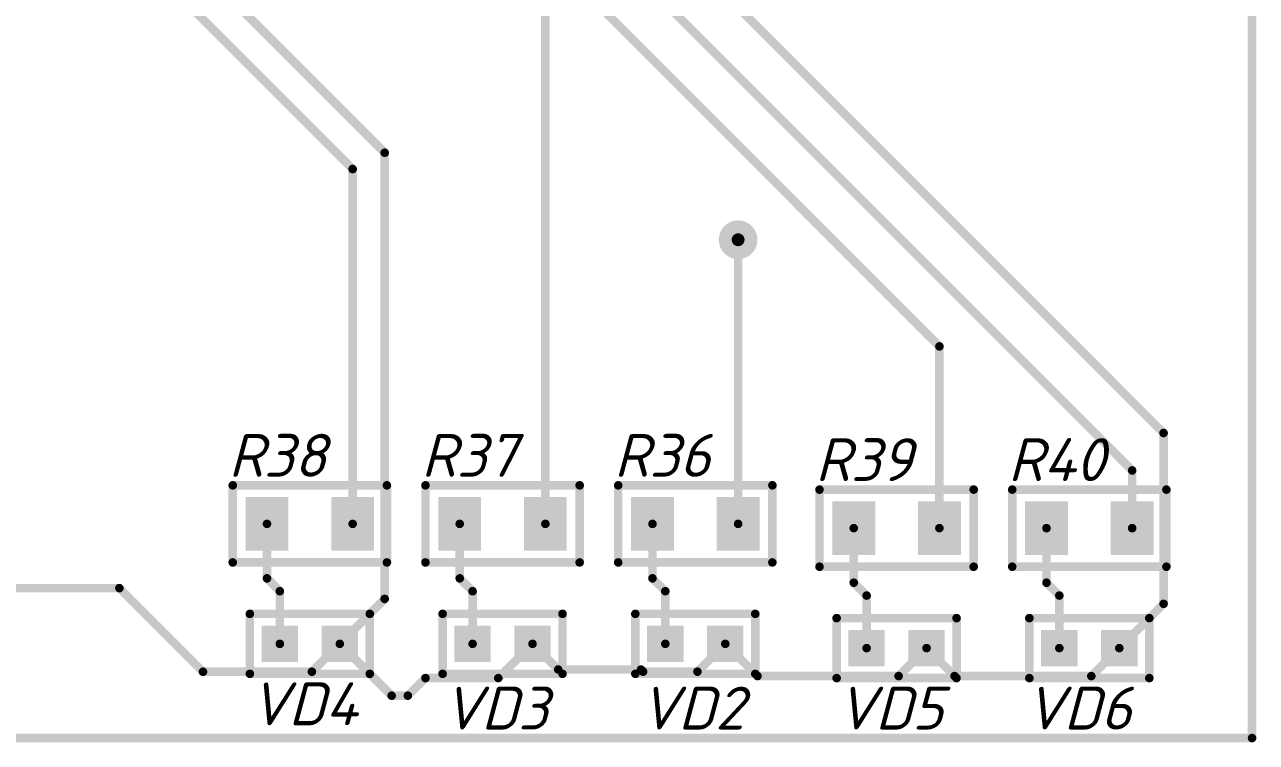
# Model space of a CAD drawing. Header units: millimetres. Extents: x 72 to 295, y 82 to 163.
# Drawn here: x 143.84 to 172.6, y 82.4 to 99.15 of the extents above; entities that cross this region are included whole.
import ezdxf

# ---------------------------------------------------------------- set-up
doc = ezdxf.new("R2010")
doc.units = ezdxf.units.MM
doc.layers.add('TopLayer', color=1, linetype='Continuous')
doc.layers.add('TopOverlay', color=2, linetype='Continuous')
doc.styles.get("Standard").update_dxf_attribs({"font": 'isocpeui.ttf'})

# ---------------------------------------------------------------- blocks, each defined once
blk = doc.blocks.new('CH0805R_77')
at = {"layer": 'TopLayer'}
for points in [[(-0.5000193199999999, -0.62501526), (-0.5000193199999999, 0.62498478), (-1.50001732, -0.62501526), (-1.50001732, 0.62498478)], [(1.49997668, -0.62501526), (1.49997668, 0.62498478), (0.49997868, -0.62501526), (0.49997868, 0.62498478)]]:
    blk.add_solid(points, dxfattribs=at)
at = {"layer": 'TopOverlay', "const_width": 0.1999996}
for points in [[(1.79997608, 0.90000836), (-1.80001672, 0.90000836)], [(-1.80001672, 0.90000836), (-1.80001672, -0.89998804)], [(1.79997608, 0.90000836), (1.79997608, -0.89998804)], [(1.79997608, -0.89998804), (-1.80001672, -0.89998804)]]:
    blk.add_lwpolyline(points, dxfattribs=at)
at = {"layer": 'TopOverlay', "const_width": 0.0999998}
for points in [[(-1.85001662, 0.90000836, 1), (-1.75001682, 0.90000836, 1)], [(-1.85001662, 0.90000836, 1), (-1.75001682, 0.90000836, 1)], [(1.74997618, 0.90000836, 1), (1.84997598, 0.90000836, 1)], [(1.74997618, 0.90000836, 1), (1.84997598, 0.90000836, 1)], [(-1.85001662, -0.89998804, 1), (-1.75001682, -0.89998804, 1)], [(-1.85001662, -0.89998804, 1), (-1.75001682, -0.89998804, 1)], [(1.74997618, -0.89998804, 1), (1.84997598, -0.89998804, 1)], [(1.74997618, -0.89998804, 1), (1.84997598, -0.89998804, 1)]]:
    blk.add_lwpolyline(points, format="xyb", close=True, dxfattribs=at)
blk = doc.blocks.new('CH0805R_78')
at = {"layer": 'TopLayer'}
for points in [[(-0.50000408, -0.62501526), (-0.50000408, 0.62498478), (-1.50000208, -0.62501526), (-1.50000208, 0.62498478)], [(1.49999192, -0.62501526), (1.49999192, 0.62498478), (0.49999392, -0.62501526), (0.49999392, 0.62498478)]]:
    blk.add_solid(points, dxfattribs=at)
at = {"layer": 'TopOverlay', "const_width": 0.1999996}
for points in [[(1.79999132, 0.90000836), (-1.80000148, 0.90000836)], [(-1.80000148, 0.90000836), (-1.80000148, -0.89998804)], [(1.79999132, 0.90000836), (1.79999132, -0.89998804)], [(1.79999132, -0.89998804), (-1.80000148, -0.89998804)]]:
    blk.add_lwpolyline(points, dxfattribs=at)
at = {"layer": 'TopOverlay', "const_width": 0.0999998}
for points in [[(-1.85000138, 0.90000836, 1), (-1.75000158, 0.90000836, 1)], [(-1.85000138, 0.90000836, 1), (-1.75000158, 0.90000836, 1)], [(1.74999142, 0.90000836, 1), (1.84999122, 0.90000836, 1)], [(1.74999142, 0.90000836, 1), (1.84999122, 0.90000836, 1)], [(-1.85000138, -0.89998804, 1), (-1.75000158, -0.89998804, 1)], [(-1.85000138, -0.89998804, 1), (-1.75000158, -0.89998804, 1)], [(1.74999142, -0.89998804, 1), (1.84999122, -0.89998804, 1)], [(1.74999142, -0.89998804, 1), (1.84999122, -0.89998804, 1)]]:
    blk.add_lwpolyline(points, format="xyb", close=True, dxfattribs=at)
blk = doc.blocks.new('CH0805R_79')
at = {"layer": 'TopLayer'}
for points in [[(-0.4999863, -0.62501526), (-0.4999863, 0.62498478), (-1.4999843, -0.62501526), (-1.4999843, 0.62498478)], [(1.5000097, -0.62501526), (1.5000097, 0.62498478), (0.5000117, -0.62501526), (0.5000117, 0.62498478)]]:
    blk.add_solid(points, dxfattribs=at)
at = {"layer": 'TopOverlay', "const_width": 0.1999996}
for points in [[(1.8000091, 0.90000836), (-1.7999837, 0.90000836)], [(-1.7999837, 0.90000836), (-1.7999837, -0.89998804)], [(1.8000091, 0.90000836), (1.8000091, -0.89998804)], [(1.8000091, -0.89998804), (-1.7999837, -0.89998804)]]:
    blk.add_lwpolyline(points, dxfattribs=at)
at = {"layer": 'TopOverlay', "const_width": 0.0999998}
for points in [[(-1.8499836, 0.90000836, 1), (-1.7499838, 0.90000836, 1)], [(-1.8499836, 0.90000836, 1), (-1.7499838, 0.90000836, 1)], [(1.7500092, 0.90000836, 1), (1.850009, 0.90000836, 1)], [(1.7500092, 0.90000836, 1), (1.850009, 0.90000836, 1)], [(-1.8499836, -0.89998804, 1), (-1.7499838, -0.89998804, 1)], [(-1.8499836, -0.89998804, 1), (-1.7499838, -0.89998804, 1)], [(1.7500092, -0.89998804, 1), (1.850009, -0.89998804, 1)], [(1.7500092, -0.89998804, 1), (1.850009, -0.89998804, 1)]]:
    blk.add_lwpolyline(points, format="xyb", close=True, dxfattribs=at)
blk = doc.blocks.new('CH0805R_80')
at = {"layer": 'TopLayer'}
for points in [[(-0.49998376, -0.62498986), (-0.49998376, 0.62501018), (-1.49998176, -0.62498986), (-1.49998176, 0.62501018)], [(1.50001224, -0.62498986), (1.50001224, 0.62501018), (0.5000142399999999, -0.62498986), (0.5000142399999999, 0.62501018)]]:
    blk.add_solid(points, dxfattribs=at)
at = {"layer": 'TopOverlay', "const_width": 0.1999996}
for points in [[(1.80001164, 0.89998296), (-1.79998116, 0.89998296)], [(-1.79998116, 0.89998296), (-1.79998116, -0.9000134399999999)], [(1.80001164, 0.89998296), (1.80001164, -0.9000134399999999)], [(1.80001164, -0.9000134399999999), (-1.79998116, -0.9000134399999999)]]:
    blk.add_lwpolyline(points, dxfattribs=at)
at = {"layer": 'TopOverlay', "const_width": 0.0999998}
for points in [[(-1.84998106, 0.89998296, 1), (-1.74998126, 0.89998296, 1)], [(-1.84998106, 0.89998296, 1), (-1.74998126, 0.89998296, 1)], [(1.75001174, 0.89998296, 1), (1.85001154, 0.89998296, 1)], [(1.75001174, 0.89998296, 1), (1.85001154, 0.89998296, 1)], [(-1.84998106, -0.9000134399999999, 1), (-1.74998126, -0.9000134399999999, 1)], [(-1.84998106, -0.9000134399999999, 1), (-1.74998126, -0.9000134399999999, 1)], [(1.75001174, -0.9000134399999999, 1), (1.85001154, -0.9000134399999999, 1)], [(1.75001174, -0.9000134399999999, 1), (1.85001154, -0.9000134399999999, 1)]]:
    blk.add_lwpolyline(points, format="xyb", close=True, dxfattribs=at)
blk = doc.blocks.new('CH0805R_81')
at = {"layer": 'TopLayer'}
for points in [[(-0.50000408, -0.62498986), (-0.50000408, 0.62501018), (-1.50000208, -0.62498986), (-1.50000208, 0.62501018)], [(1.49999192, -0.62498986), (1.49999192, 0.62501018), (0.49999392, -0.62498986), (0.49999392, 0.62501018)]]:
    blk.add_solid(points, dxfattribs=at)
at = {"layer": 'TopOverlay', "const_width": 0.1999996}
for points in [[(1.79999132, 0.89998296), (-1.80000148, 0.89998296)], [(-1.80000148, 0.89998296), (-1.80000148, -0.9000134399999999)], [(1.79999132, 0.89998296), (1.79999132, -0.9000134399999999)], [(1.79999132, -0.9000134399999999), (-1.80000148, -0.9000134399999999)]]:
    blk.add_lwpolyline(points, dxfattribs=at)
at = {"layer": 'TopOverlay', "const_width": 0.0999998}
for points in [[(-1.85000138, 0.89998296, 1), (-1.75000158, 0.89998296, 1)], [(-1.85000138, 0.89998296, 1), (-1.75000158, 0.89998296, 1)], [(1.74999142, 0.89998296, 1), (1.84999122, 0.89998296, 1)], [(1.74999142, 0.89998296, 1), (1.84999122, 0.89998296, 1)], [(-1.85000138, -0.9000134399999999, 1), (-1.75000158, -0.9000134399999999, 1)], [(-1.85000138, -0.9000134399999999, 1), (-1.75000158, -0.9000134399999999, 1)], [(1.74999142, -0.9000134399999999, 1), (1.84999122, -0.9000134399999999, 1)], [(1.74999142, -0.9000134399999999, 1), (1.84999122, -0.9000134399999999, 1)]]:
    blk.add_lwpolyline(points, format="xyb", close=True, dxfattribs=at)
blk = doc.blocks.new('CH0603LB_82')
at = {"layer": 'TopLayer'}
for points in [[(-0.27500326, -0.4249801), (-0.27500326, 0.42502074), (-1.1250041, -0.4249801), (-1.1250041, 0.42502074)], [(1.12499394, -0.4249801), (1.12499394, 0.42502074), (0.2749931, -0.4249801), (0.2749931, 0.42502074)]]:
    blk.add_solid(points, dxfattribs=at)
at = {"layer": 'TopOverlay', "const_width": 0.1999996}
for points in [[(-1.39997688, 0.6999935199999999), (1.40001752, 0.6999935199999999)], [(-1.39997688, -0.7000036799999999), (-1.39997688, 0.6999935199999999)], [(1.40001752, -0.7000036799999999), (1.40001752, 0.6999935199999999)], [(-1.39997688, -0.7000036799999999), (1.40001752, -0.7000036799999999)]]:
    blk.add_lwpolyline(points, dxfattribs=at)
at = {"layer": 'TopOverlay', "const_width": 0.0999998}
for points in [[(-1.44997678, 0.6999935199999999, 1), (-1.34997698, 0.6999935199999999, 1)], [(-1.44997678, 0.6999935199999999, 1), (-1.34997698, 0.6999935199999999, 1)], [(1.35001762, 0.6999935199999999, 1), (1.45001742, 0.6999935199999999, 1)], [(1.35001762, 0.6999935199999999, 1), (1.45001742, 0.6999935199999999, 1)], [(-1.44997678, -0.7000036799999999, 1), (-1.34997698, -0.7000036799999999, 1)], [(-1.44997678, -0.7000036799999999, 1), (-1.34997698, -0.7000036799999999, 1)], [(1.35001762, -0.7000036799999999, 1), (1.45001742, -0.7000036799999999, 1)], [(1.35001762, -0.7000036799999999, 1), (1.45001742, -0.7000036799999999, 1)]]:
    blk.add_lwpolyline(points, format="xyb", close=True, dxfattribs=at)
blk = doc.blocks.new('CH0603LB_83')
at = {"layer": 'TopLayer'}
for points in [[(-0.2750185, -0.4249801), (-0.2750185, 0.42502074), (-1.12501934, -0.4249801), (-1.12501934, 0.42502074)], [(1.1249787, -0.4249801), (1.1249787, 0.42502074), (0.27497786, -0.4249801), (0.27497786, 0.42502074)]]:
    blk.add_solid(points, dxfattribs=at)
at = {"layer": 'TopOverlay', "const_width": 0.1999996}
for points in [[(-1.39999212, 0.6999935199999999), (1.40000228, 0.6999935199999999)], [(-1.39999212, -0.7000036799999999), (-1.39999212, 0.6999935199999999)], [(1.40000228, -0.7000036799999999), (1.40000228, 0.6999935199999999)], [(-1.39999212, -0.7000036799999999), (1.40000228, -0.7000036799999999)]]:
    blk.add_lwpolyline(points, dxfattribs=at)
at = {"layer": 'TopOverlay', "const_width": 0.0999998}
for points in [[(-1.44999202, 0.6999935199999999, 1), (-1.34999222, 0.6999935199999999, 1)], [(-1.44999202, 0.6999935199999999, 1), (-1.34999222, 0.6999935199999999, 1)], [(1.35000238, 0.6999935199999999, 1), (1.45000218, 0.6999935199999999, 1)], [(1.35000238, 0.6999935199999999, 1), (1.45000218, 0.6999935199999999, 1)], [(-1.44999202, -0.7000036799999999, 1), (-1.34999222, -0.7000036799999999, 1)], [(-1.44999202, -0.7000036799999999, 1), (-1.34999222, -0.7000036799999999, 1)], [(1.35000238, -0.7000036799999999, 1), (1.45000218, -0.7000036799999999, 1)], [(1.35000238, -0.7000036799999999, 1), (1.45000218, -0.7000036799999999, 1)]]:
    blk.add_lwpolyline(points, format="xyb", close=True, dxfattribs=at)
blk = doc.blocks.new('CH0603LB_84')
at = {"layer": 'TopLayer'}
for points in [[(-0.27498548, -0.4249801), (-0.27498548, 0.42502074), (-1.12498632, -0.4249801), (-1.12498632, 0.42502074)], [(1.12501172, -0.4249801), (1.12501172, 0.42502074), (0.27501088, -0.4249801), (0.27501088, 0.42502074)]]:
    blk.add_solid(points, dxfattribs=at)
at = {"layer": 'TopOverlay', "const_width": 0.1999996}
for points in [[(-1.4000099, 0.6999935199999999), (1.3999845, 0.6999935199999999)], [(-1.4000099, -0.7000036799999999), (-1.4000099, 0.6999935199999999)], [(1.3999845, -0.7000036799999999), (1.3999845, 0.6999935199999999)], [(-1.4000099, -0.7000036799999999), (1.3999845, -0.7000036799999999)]]:
    blk.add_lwpolyline(points, dxfattribs=at)
at = {"layer": 'TopOverlay', "const_width": 0.0999998}
for points in [[(-1.4500098, 0.6999935199999999, 1), (-1.35001, 0.6999935199999999, 1)], [(-1.4500098, 0.6999935199999999, 1), (-1.35001, 0.6999935199999999, 1)], [(1.3499846, 0.6999935199999999, 1), (1.4499844, 0.6999935199999999, 1)], [(1.3499846, 0.6999935199999999, 1), (1.4499844, 0.6999935199999999, 1)], [(-1.4500098, -0.7000036799999999, 1), (-1.35001, -0.7000036799999999, 1)], [(-1.4500098, -0.7000036799999999, 1), (-1.35001, -0.7000036799999999, 1)], [(1.3499846, -0.7000036799999999, 1), (1.4499844, -0.7000036799999999, 1)], [(1.3499846, -0.7000036799999999, 1), (1.4499844, -0.7000036799999999, 1)]]:
    blk.add_lwpolyline(points, format="xyb", close=True, dxfattribs=at)
blk = doc.blocks.new('CH0603LB_85')
at = {"layer": 'TopLayer'}
for points in [[(-0.27498802, -0.4250055), (-0.27498802, 0.42499534), (-1.12498886, -0.4250055), (-1.12498886, 0.42499534)], [(1.12500918, -0.4250055), (1.12500918, 0.42499534), (0.27500834, -0.4250055), (0.27500834, 0.42499534)]]:
    blk.add_solid(points, dxfattribs=at)
at = {"layer": 'TopOverlay', "const_width": 0.1999996}
for points in [[(-1.40001244, 0.70001892), (1.39998196, 0.70001892)], [(-1.40001244, -0.69997828), (-1.40001244, 0.70001892)], [(1.39998196, -0.69997828), (1.39998196, 0.70001892)], [(-1.40001244, -0.69997828), (1.39998196, -0.69997828)]]:
    blk.add_lwpolyline(points, dxfattribs=at)
at = {"layer": 'TopOverlay', "const_width": 0.0999998}
for points in [[(-1.45001234, 0.70001892, 1), (-1.35001254, 0.70001892, 1)], [(-1.45001234, 0.70001892, 1), (-1.35001254, 0.70001892, 1)], [(1.34998206, 0.70001892, 1), (1.44998186, 0.70001892, 1)], [(1.34998206, 0.70001892, 1), (1.44998186, 0.70001892, 1)], [(-1.45001234, -0.69997828, 1), (-1.35001254, -0.69997828, 1)], [(-1.45001234, -0.69997828, 1), (-1.35001254, -0.69997828, 1)], [(1.34998206, -0.69997828, 1), (1.44998186, -0.69997828, 1)], [(1.34998206, -0.69997828, 1), (1.44998186, -0.69997828, 1)]]:
    blk.add_lwpolyline(points, format="xyb", close=True, dxfattribs=at)
blk = doc.blocks.new('CH0603LB_86')
at = {"layer": 'TopLayer'}
for points in [[(-0.2750185, -0.4250055), (-0.2750185, 0.42499534), (-1.12501934, -0.4250055), (-1.12501934, 0.42499534)], [(1.1249787, -0.4250055), (1.1249787, 0.42499534), (0.27497786, -0.4250055), (0.27497786, 0.42499534)]]:
    blk.add_solid(points, dxfattribs=at)
at = {"layer": 'TopOverlay', "const_width": 0.1999996}
for points in [[(-1.39999212, 0.70001892), (1.40000228, 0.70001892)], [(-1.39999212, -0.69997828), (-1.39999212, 0.70001892)], [(1.40000228, -0.69997828), (1.40000228, 0.70001892)], [(-1.39999212, -0.69997828), (1.40000228, -0.69997828)]]:
    blk.add_lwpolyline(points, dxfattribs=at)
at = {"layer": 'TopOverlay', "const_width": 0.0999998}
for points in [[(-1.44999202, 0.70001892, 1), (-1.34999222, 0.70001892, 1)], [(-1.44999202, 0.70001892, 1), (-1.34999222, 0.70001892, 1)], [(1.35000238, 0.70001892, 1), (1.45000218, 0.70001892, 1)], [(1.35000238, 0.70001892, 1), (1.45000218, 0.70001892, 1)], [(-1.44999202, -0.69997828, 1), (-1.34999222, -0.69997828, 1)], [(-1.44999202, -0.69997828, 1), (-1.34999222, -0.69997828, 1)], [(1.35000238, -0.69997828, 1), (1.45000218, -0.69997828, 1)], [(1.35000238, -0.69997828, 1), (1.45000218, -0.69997828, 1)]]:
    blk.add_lwpolyline(points, format="xyb", close=True, dxfattribs=at)

msp = doc.modelspace()

# ---------------------------------------------------------------- linework, layer by layer
at = {"color": 7, "const_width": 0.1999996}
for points in [[(172.4999852, 82.5000128), (172.4999852, 162.5000052)], [(136.2853764, 110.998), (151.4999764, 95.7834)], [(152.9588, 105.4887908), (169.6999908, 88.74759999999999)], [(152.527, 104.3161744), (165.1999744, 91.6432)], [(158.0999632, 101.9556), (170.434, 89.6215632)], [(147.2999848, 101.1120152), (152.2476, 96.1644)], [(155.9999928, 87.50000279999999), (155.9999928, 100.2098072)], [(152.2476, 85.74760599999999), (152.2476, 96.1644)], [(151.4999764, 87.50000279999999), (151.4999764, 95.7834)], [(160.5000092, 87.50000279999999), (160.5000092, 94.13239999999999)], [(165.1999744, 87.3999776), (165.1999744, 91.6432)], [(170.434, 85.63401719999999), (170.434, 89.6215632)], [(169.6999908, 87.3999776), (169.6999908, 88.74759999999999)], [(149.4999804, 86.22822479999999), (149.4999804, 87.50000279999999)], [(153.9999968, 86.228174), (153.9999968, 87.50000279999999)], [(158.5000132, 86.228174), (158.5000132, 87.50000279999999)], [(163.1999784, 86.1266248), (163.1999784, 87.3999776)], [(167.6999948, 86.12657399999999), (167.6999948, 87.3999776)], [(149.4999804, 86.22822479999999), (149.8000052, 85.92819999999999)], [(153.9999968, 86.228174), (154.2999708, 85.92819999999999)], [(158.5000132, 86.228174), (158.7999872, 85.92819999999999)], [(141.224, 85.9999804), (146.0544196, 85.9999804)], [(146.0544196, 85.9999804), (148.0058, 84.0486)], [(149.8000052, 84.7000084), (149.8000052, 85.92819999999999)], [(154.2999708, 84.7000084), (154.2999708, 85.92819999999999)], [(158.7999872, 84.7000084), (158.7999872, 85.92819999999999)], [(163.1999784, 86.1266248), (163.5000032, 85.8266)], [(167.6999948, 86.12657399999999), (167.9999688, 85.8266)], [(151.2000024, 84.7000084), (152.2476, 85.74760599999999)], [(163.5000032, 84.5999832), (163.5000032, 85.8266)], [(167.9999688, 84.5999832), (167.9999688, 85.8266)], [(169.399966, 84.5999832), (170.434, 85.63401719999999)], [(150.548594, 84.0486), (151.2000024, 84.7000084)], [(151.2000024, 84.7000084), (152.4102108, 83.48979999999999)], [(154.89994674, 83.89998714), (155.699968, 84.7000084)], [(155.699968, 84.7000084), (156.29998966, 84.09998673999999)], [(159.54998316, 84.05000715999999), (160.1999844, 84.7000084)], [(160.1999844, 84.7000084), (160.9529928, 83.94699999999999)], [(164.2470172, 83.94699999999999), (164.9000004, 84.5999832)], [(164.9000004, 84.5999832), (165.5529836, 83.94699999999999)], [(168.7469828, 83.94699999999999), (169.399966, 84.5999832)], [(148.0058, 84.0486), (150.548594, 84.0486)], [(152.7898011, 83.48979999999999), (153.19998824, 83.89998714)], [(153.19998824, 83.89998714), (154.89994674, 83.89998714)], [(156.29998966, 84.09998673999999), (158.23180952, 84.09998673999999)], [(158.23180952, 84.09998673999999), (158.2817891, 84.05000715999999)], [(158.2817891, 84.05000715999999), (159.54998316, 84.05000715999999)], [(160.9529928, 83.94699999999999), (164.2470172, 83.94699999999999)], [(165.5529836, 83.94699999999999), (168.7469828, 83.94699999999999)], [(152.4102108, 83.48979999999999), (152.7898011, 83.48979999999999)], [(72.499982, 82.5000128), (172.4999852, 82.5000128)]]:
    msp.add_lwpolyline(points, dxfattribs=at)
at = {"color": 7}
for points, const_width in [([(152.1976001, 96.1644, 1), (152.2975999, 96.1644, 1)], 0.0999998), ([(152.1976001, 96.1644, 1), (152.2975999, 96.1644, 1)], 0.0999998), ([(151.4499765, 95.7834, 1), (151.5499763, 95.7834, 1)], 0.0999998), ([(151.4499765, 95.7834, 1), (151.5499763, 95.7834, 1)], 0.0999998), ([(160.27420828, 94.13239999999999, 1), (160.72581012, 94.13239999999999, 1)], 0.4515993), ([(160.32500828, 94.13239999999999, 1), (160.67501012, 94.13239999999999, 1)], 0.3499993), ([(160.32500828, 94.13239999999999, 1), (160.67501012, 94.13239999999999, 1)], 0.3499993), ([(160.42501062, 94.13239999999999, 1), (160.57500778, 94.13239999999999, 1)], 0.1499997), ([(160.4500093, 94.13239999999999, 1), (160.5500091, 94.13239999999999, 1)], 0.0999998), ([(165.1499745, 91.6432, 1), (165.2499743, 91.6432, 1)], 0.0999998), ([(165.1499745, 91.6432, 1), (165.2499743, 91.6432, 1)], 0.0999998), ([(170.3840001, 89.6215632, 1), (170.4839999, 89.6215632, 1)], 0.0999998), ([(170.3840001, 89.6215632, 1), (170.4839999, 89.6215632, 1)], 0.0999998), ([(169.6499909, 88.74759999999999, 1), (169.7499907, 88.74759999999999, 1)], 0.0999998), ([(169.6499909, 88.74759999999999, 1), (169.7499907, 88.74759999999999, 1)], 0.0999998), ([(149.4499805, 87.50000279999999, 1), (149.5499803, 87.50000279999999, 1)], 0.0999998), ([(151.4499765, 87.50000279999999, 1), (151.5499763, 87.50000279999999, 1)], 0.0999998), ([(153.9499969, 87.50000279999999, 1), (154.0499967, 87.50000279999999, 1)], 0.0999998), ([(155.9499929, 87.50000279999999, 1), (156.0499927, 87.50000279999999, 1)], 0.0999998), ([(158.4500133, 87.50000279999999, 1), (158.5500131, 87.50000279999999, 1)], 0.0999998), ([(160.4500093, 87.50000279999999, 1), (160.5500091, 87.50000279999999, 1)], 0.0999998), ([(163.1499785, 87.3999776, 1), (163.2499783, 87.3999776, 1)], 0.0999998), ([(165.1499745, 87.3999776, 1), (165.2499743, 87.3999776, 1)], 0.0999998), ([(167.6499949, 87.3999776, 1), (167.7499947, 87.3999776, 1)], 0.0999998), ([(169.6499909, 87.3999776, 1), (169.7499907, 87.3999776, 1)], 0.0999998), ([(149.4499805, 86.22822479999999, 1), (149.5499803, 86.22822479999999, 1)], 0.0999998), ([(149.4499805, 86.22822479999999, 1), (149.5499803, 86.22822479999999, 1)], 0.0999998), ([(153.9499969, 86.228174, 1), (154.0499967, 86.228174, 1)], 0.0999998), ([(153.9499969, 86.228174, 1), (154.0499967, 86.228174, 1)], 0.0999998), ([(158.4500133, 86.228174, 1), (158.5500131, 86.228174, 1)], 0.0999998), ([(158.4500133, 86.228174, 1), (158.5500131, 86.228174, 1)], 0.0999998), ([(146.0044197, 85.9999804, 1), (146.1044195, 85.9999804, 1)], 0.0999998), ([(146.0044197, 85.9999804, 1), (146.1044195, 85.9999804, 1)], 0.0999998), ([(149.7500053, 85.92819999999999, 1), (149.8500051, 85.92819999999999, 1)], 0.0999998), ([(149.7500053, 85.92819999999999, 1), (149.8500051, 85.92819999999999, 1)], 0.0999998), ([(154.2499709, 85.92819999999999, 1), (154.3499707, 85.92819999999999, 1)], 0.0999998), ([(154.2499709, 85.92819999999999, 1), (154.3499707, 85.92819999999999, 1)], 0.0999998), ([(158.7499873, 85.92819999999999, 1), (158.8499871, 85.92819999999999, 1)], 0.0999998), ([(158.7499873, 85.92819999999999, 1), (158.8499871, 85.92819999999999, 1)], 0.0999998), ([(163.1499785, 86.1266248, 1), (163.2499783, 86.1266248, 1)], 0.0999998), ([(163.1499785, 86.1266248, 1), (163.2499783, 86.1266248, 1)], 0.0999998), ([(167.6499949, 86.12657399999999, 1), (167.7499947, 86.12657399999999, 1)], 0.0999998), ([(167.6499949, 86.12657399999999, 1), (167.7499947, 86.12657399999999, 1)], 0.0999998), ([(152.1976001, 85.74760599999999, 1), (152.2975999, 85.74760599999999, 1)], 0.0999998), ([(152.1976001, 85.74760599999999, 1), (152.2975999, 85.74760599999999, 1)], 0.0999998), ([(163.4500033, 85.8266, 1), (163.5500031, 85.8266, 1)], 0.0999998), ([(163.4500033, 85.8266, 1), (163.5500031, 85.8266, 1)], 0.0999998), ([(167.9499689, 85.8266, 1), (168.0499687, 85.8266, 1)], 0.0999998), ([(167.9499689, 85.8266, 1), (168.0499687, 85.8266, 1)], 0.0999998), ([(170.3840001, 85.63401719999999, 1), (170.4839999, 85.63401719999999, 1)], 0.0999998), ([(170.3840001, 85.63401719999999, 1), (170.4839999, 85.63401719999999, 1)], 0.0999998), ([(149.7500053, 84.7000084, 1), (149.8500051, 84.7000084, 1)], 0.0999998), ([(151.1500025, 84.7000084, 1), (151.2500023, 84.7000084, 1)], 0.0999998), ([(151.1500025, 84.7000084, 1), (151.2500023, 84.7000084, 1)], 0.0999998), ([(151.1500025, 84.7000084, 1), (151.2500023, 84.7000084, 1)], 0.0999998), ([(154.2499709, 84.7000084, 1), (154.3499707, 84.7000084, 1)], 0.0999998), ([(155.6499681, 84.7000084, 1), (155.7499679, 84.7000084, 1)], 0.0999998), ([(155.6499681, 84.7000084, 1), (155.7499679, 84.7000084, 1)], 0.0999998), ([(158.7499873, 84.7000084, 1), (158.8499871, 84.7000084, 1)], 0.0999998), ([(160.1499845, 84.7000084, 1), (160.2499843, 84.7000084, 1)], 0.0999998), ([(160.1499845, 84.7000084, 1), (160.2499843, 84.7000084, 1)], 0.0999998), ([(163.4500033, 84.5999832, 1), (163.5500031, 84.5999832, 1)], 0.0999998), ([(164.8500005, 84.5999832, 1), (164.9500003, 84.5999832, 1)], 0.0999998), ([(164.8500005, 84.5999832, 1), (164.9500003, 84.5999832, 1)], 0.0999998), ([(167.9499689, 84.5999832, 1), (168.0499687, 84.5999832, 1)], 0.0999998), ([(169.3499661, 84.5999832, 1), (169.4499659, 84.5999832, 1)], 0.0999998), ([(169.3499661, 84.5999832, 1), (169.4499659, 84.5999832, 1)], 0.0999998), ([(147.9558001, 84.0486, 1), (148.0557999, 84.0486, 1)], 0.0999998), ([(147.9558001, 84.0486, 1), (148.0557999, 84.0486, 1)], 0.0999998), ([(150.4985941, 84.0486, 1), (150.5985939, 84.0486, 1)], 0.0999998), ([(150.4985941, 84.0486, 1), (150.5985939, 84.0486, 1)], 0.0999998), ([(153.14998834, 83.89998714, 1), (153.24998814, 83.89998714, 1)], 0.0999998), ([(153.14998834, 83.89998714, 1), (153.24998814, 83.89998714, 1)], 0.0999998), ([(154.84994684, 83.89998714, 1), (154.94994664, 83.89998714, 1)], 0.0999998), ([(154.84994684, 83.89998714, 1), (154.94994664, 83.89998714, 1)], 0.0999998), ([(156.24998976, 84.09998673999999, 1), (156.34998956, 84.09998673999999, 1)], 0.0999998), ([(156.24998976, 84.09998673999999, 1), (156.34998956, 84.09998673999999, 1)], 0.0999998), ([(158.18180962, 84.09998673999999, 1), (158.28180942, 84.09998673999999, 1)], 0.0999998), ([(158.18180962, 84.09998673999999, 1), (158.28180942, 84.09998673999999, 1)], 0.0999998), ([(158.2317892, 84.05000715999999, 1), (158.331789, 84.05000715999999, 1)], 0.0999998), ([(158.2317892, 84.05000715999999, 1), (158.331789, 84.05000715999999, 1)], 0.0999998), ([(159.49998326, 84.05000715999999, 1), (159.59998306, 84.05000715999999, 1)], 0.0999998), ([(159.49998326, 84.05000715999999, 1), (159.59998306, 84.05000715999999, 1)], 0.0999998), ([(160.9029929, 83.94699999999999, 1), (161.0029927, 83.94699999999999, 1)], 0.0999998), ([(160.9029929, 83.94699999999999, 1), (161.0029927, 83.94699999999999, 1)], 0.0999998), ([(164.1970173, 83.94699999999999, 1), (164.2970171, 83.94699999999999, 1)], 0.0999998), ([(164.1970173, 83.94699999999999, 1), (164.2970171, 83.94699999999999, 1)], 0.0999998), ([(165.5029837, 83.94699999999999, 1), (165.6029835, 83.94699999999999, 1)], 0.0999998), ([(165.5029837, 83.94699999999999, 1), (165.6029835, 83.94699999999999, 1)], 0.0999998), ([(168.6969829, 83.94699999999999, 1), (168.7969827, 83.94699999999999, 1)], 0.0999998), ([(168.6969829, 83.94699999999999, 1), (168.7969827, 83.94699999999999, 1)], 0.0999998), ([(152.3602109, 83.48979999999999, 1), (152.4602107, 83.48979999999999, 1)], 0.0999998), ([(152.3602109, 83.48979999999999, 1), (152.4602107, 83.48979999999999, 1)], 0.0999998), ([(152.7398012, 83.48979999999999, 1), (152.839801, 83.48979999999999, 1)], 0.0999998), ([(152.7398012, 83.48979999999999, 1), (152.839801, 83.48979999999999, 1)], 0.0999998), ([(172.4499853, 82.5000128, 1), (172.5499851, 82.5000128, 1)], 0.0999998), ([(172.4499853, 82.5000128, 1), (172.5499851, 82.5000128, 1)], 0.0999998)]:
    msp.add_lwpolyline(points, format="xyb", close=True, dxfattribs=dict(at, const_width=const_width))

# ---------------------------------------------------------------- block references
at = {"color": 7, "rotation": 180}
for name, p in [('CH0805R_79', (150.4999911, 87.49998756)), ('CH0805R_78', (154.99998972, 87.49998756)), ('CH0805R_77', (159.49999088, 87.49998756)), ('CH0805R_80', (164.19999164, 87.39998776)), ('CH0805R_81', (168.69998772, 87.39998776))]:
    msp.add_blockref(name, p, dxfattribs=at)
at = {"color": 7}
for name, p in [('CH0603LB_84', (150.4999911, 84.69998808)), ('CH0603LB_83', (154.99998972, 84.69998808)), ('CH0603LB_82', (159.49999088, 84.69998808)), ('CH0603LB_85', (164.19999164, 84.59998827999999)), ('CH0603LB_86', (168.69998772, 84.59998827999999))]:
    msp.add_blockref(name, p, dxfattribs=at)

# ---------------------------------------------------------------- texts
for s, p in [('R38', (148.59998728, 88.5999879)), ('R37', (153.09998844, 88.5999879)), ('R36', (157.59998706, 88.5999879)), ('R39', (162.29998782, 88.4999881)), ('R40', (166.79998898, 88.4999881)), ('VD4', (149.09998628, 82.7999868)), ('VD3', (153.59998744, 82.699987)), ('VD2', (158.19998586, 82.699987)), ('VD5', (162.79998682, 82.699987)), ('VD6', (167.19998818, 82.699987))]:
    msp.add_text(s, height=1, dxfattribs=at).set_placement(p)

doc.saveas('drawing.dxf')
